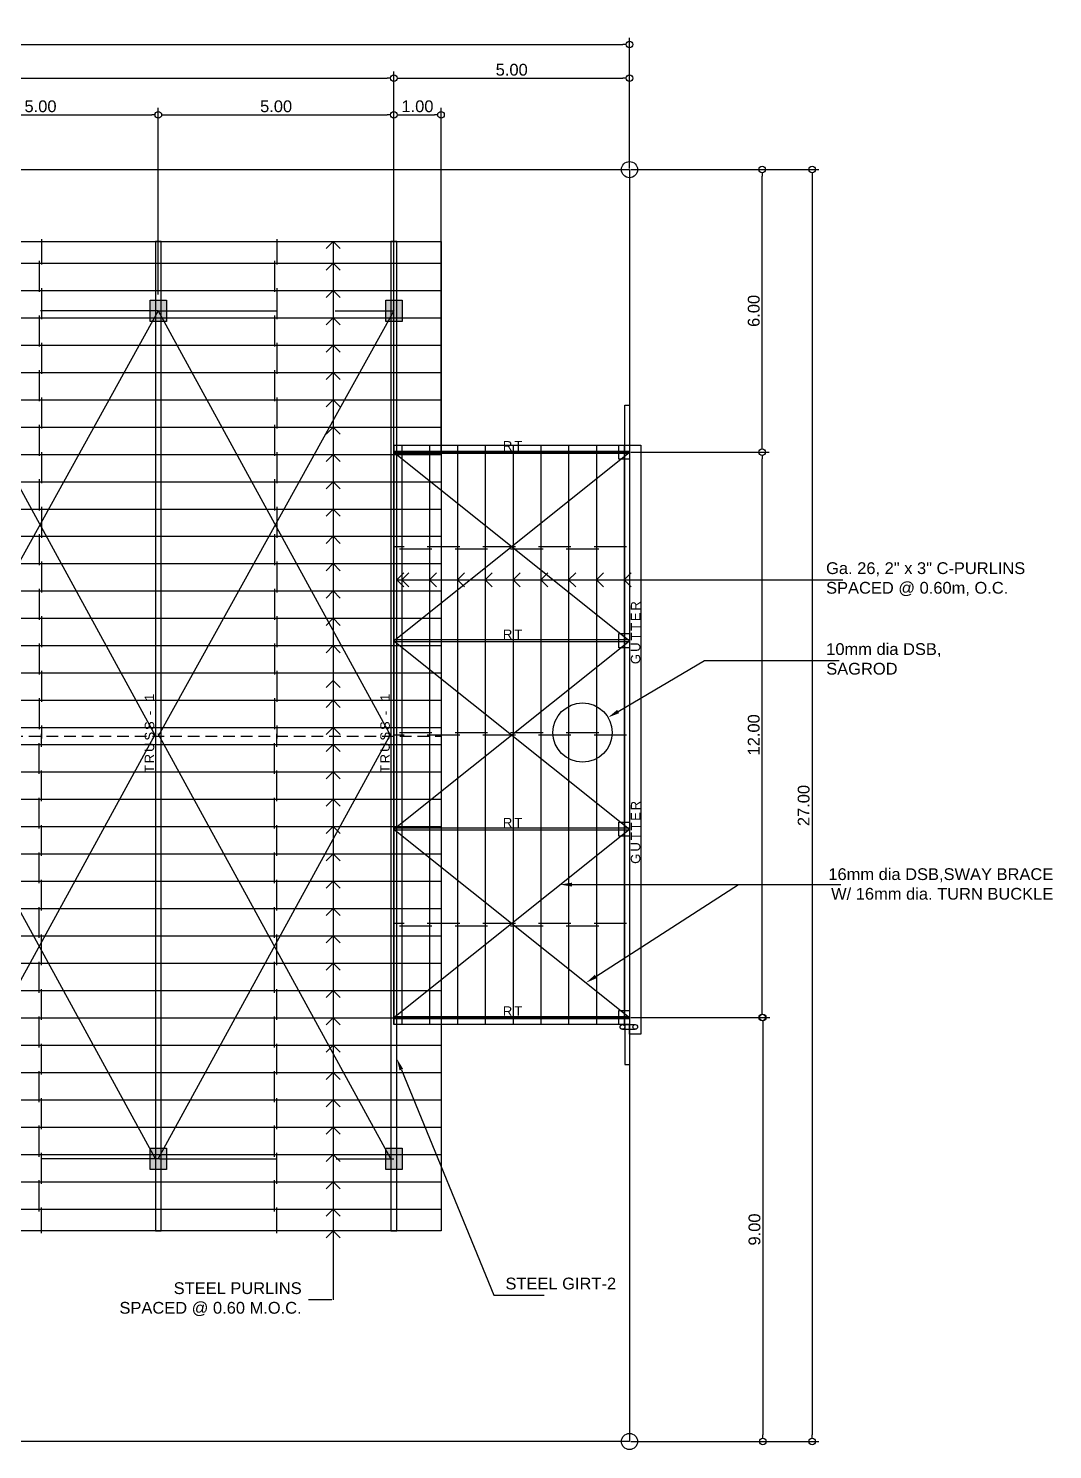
# Model space of a CAD drawing. Header units: inches. Extents: x -1369 to 1198, y -366 to 1398.
# Drawn here: x -7.91 to 13.83, y 135.4 to 165.57 of the extents above; entities that cross this region are included whole.
import ezdxf
from ezdxf import colors
from ezdxf.entities.mleader import LeaderData, LeaderLine
from ezdxf.math import Vec2, Vec3

# ---------------------------------------------------------------- set-up
doc = ezdxf.new("R2010")
doc.units = ezdxf.units.IN
doc.header["$MEASUREMENT"] = 0
doc.linetypes.add('HIDDEN', pattern=[0.375, 0.25, -0.125])
for name, color, linetype in [('cent', 3, 'Continuous'), ('COLM2', 7, 'Continuous'), ('dim', 8, 'Continuous'), ('LABEL 2', 251, 'Continuous'), ('rf', 1, 'HIDDEN')]:
    doc.layers.add(name, color=color, linetype=linetype)
doc.styles.get("Standard").update_dxf_attribs({"font": 'arial.ttf'})
doc.dimstyles.get("Standard").update_dxf_attribs({"dimtxt": 0.25, "dimasz": 0.14, "dimexe": 0.145, "dimexo": 0.025, "dimgap": 0.05, "dimtad": 1, "dimzin": 0, "dimdsep": 46, "dimtxsty": 'Standard', "dimblk": 'DOTBLANK', "dimcen": 0.09, "dimclrd": 256, "dimclre": 256, "dimaunit": 1, "dimadec": 5, "dimazin": 0, "dimtfac": 1, "dimtix": 1, "dimtofl": 0, "dimtmove": 0, "dimatfit": 3, "dimfxl": 0, "dimtolj": 1, "dimtzin": 0, "dimlwd": -1, "dimlwe": -1, "dimarcsym": 0})

# ---------------------------------------------------------------- blocks, each defined once
blk = doc.blocks.new('_DotBlank')
at = {"color": 0, "linetype": 'ByBlock', "lineweight": -2}
blk.add_line((-0.5, 0), (-1, 0), dxfattribs=at)
blk.add_circle((0, 0), 0.5, dxfattribs=at)
blk = doc.blocks.new('*D317')
at = {"layer": 'Defpoints', "color": 0, "transparency": 16777216}
for p in [(4.847, 165.228), (-31.153, 162.573), (4.847, 162.573)]:
    blk.add_point(p, dxfattribs=at)
at = {"layer": 'dim', "transparency": 16777216}
for p, q in [((-31.153, 162.598), (-31.153, 165.373)), ((4.847, 162.598), (4.847, 165.373)), ((-31.013, 165.228), (4.707, 165.228))]:
    blk.add_line(p, q, dxfattribs=at)
at = {"layer": 'dim', "transparency": 16777216, "xscale": 0.14, "yscale": 0.14, "zscale": 0.14, "rotation": 180}
blk.add_blockref('_DotBlank', (-31.153, 165.228), dxfattribs=at)
at = {"layer": 'dim', "transparency": 16777216, "xscale": 0.14, "yscale": 0.14, "zscale": 0.14}
blk.add_blockref('_DotBlank', (4.847, 165.228), dxfattribs=at)
at = {"layer": 'dim', "color": 0, "transparency": 16777216, "insert": (-13.153, 165.405), "char_height": 0.25, "attachment_point": 5}
blk.add_mtext('\\A1;36.00', dxfattribs=at)
blk = doc.blocks.new('*D304')
at = {"layer": 'Defpoints', "color": 0, "transparency": 16777216}
for p in [(4.847, 162.573), (4.847, 135.573), (8.722, 135.573)]:
    blk.add_point(p, dxfattribs=at)
at = {"layer": 'dim', "transparency": 16777216}
for p, q in [((4.872, 162.573), (8.867, 162.573)), ((8.722, 162.433), (8.722, 135.713)), ((4.872, 135.573), (8.867, 135.573))]:
    blk.add_line(p, q, dxfattribs=at)
at = {"layer": 'dim', "transparency": 16777216, "xscale": 0.14, "yscale": 0.14, "zscale": 0.14}
for p, rotation in [((8.722, 162.573), 90), ((8.722, 135.573), 270)]:
    blk.add_blockref('_DotBlank', p, dxfattribs=dict(at, rotation=rotation))
at = {"layer": 'dim', "color": 0, "transparency": 16777216, "insert": (8.544, 149.073), "char_height": 0.25, "attachment_point": 5, "rotation": 90}
blk.add_mtext('\\A1;27.00', dxfattribs=at)
blk = doc.blocks.new('*D305')
at = {"layer": 'Defpoints', "color": 0, "transparency": 16777216}
for p in [(-0.153, 164.513), (-30.153, 162.573), (-0.153, 162.573)]:
    blk.add_point(p, dxfattribs=at)
at = {"layer": 'dim', "transparency": 16777216}
for p, q in [((-30.153, 162.598), (-30.153, 164.658)), ((-30.013, 164.513), (-0.293, 164.513)), ((-0.153, 162.598), (-0.153, 164.658))]:
    blk.add_line(p, q, dxfattribs=at)
at = {"layer": 'dim', "transparency": 16777216, "xscale": 0.14, "yscale": 0.14, "zscale": 0.14, "rotation": 180}
blk.add_blockref('_DotBlank', (-30.153, 164.513), dxfattribs=at)
at = {"layer": 'dim', "transparency": 16777216, "xscale": 0.14, "yscale": 0.14, "zscale": 0.14}
blk.add_blockref('_DotBlank', (-0.153, 164.513), dxfattribs=at)
at = {"layer": 'dim', "color": 0, "transparency": 16777216, "insert": (-15.153, 164.691), "char_height": 0.25, "attachment_point": 5}
blk.add_mtext('\\A1;30.00', dxfattribs=at)
blk = doc.blocks.new('*D306')
at = {"layer": 'Defpoints', "color": 0, "transparency": 16777216}
for p in [(4.847, 164.513), (4.847, 162.573), (-0.153, 156.573)]:
    blk.add_point(p, dxfattribs=at)
at = {"layer": 'dim', "transparency": 16777216}
for p, q in [((-0.153, 156.598), (-0.153, 164.658)), ((-0.013, 164.513), (4.707, 164.513)), ((4.847, 162.598), (4.847, 164.658))]:
    blk.add_line(p, q, dxfattribs=at)
at = {"layer": 'dim', "transparency": 16777216, "xscale": 0.14, "yscale": 0.14, "zscale": 0.14, "rotation": 180}
blk.add_blockref('_DotBlank', (-0.153, 164.513), dxfattribs=at)
at = {"layer": 'dim', "transparency": 16777216, "xscale": 0.14, "yscale": 0.14, "zscale": 0.14}
blk.add_blockref('_DotBlank', (4.847, 164.513), dxfattribs=at)
at = {"layer": 'dim', "color": 0, "transparency": 16777216, "insert": (2.347, 164.691), "char_height": 0.25, "attachment_point": 5}
blk.add_mtext('\\A1;5.00', dxfattribs=at)
blk = doc.blocks.new('*D310')
at = {"layer": 'Defpoints', "color": 0, "transparency": 16777216}
for p in [(-5.153, 163.737), (-10.153, 159.898), (-5.153, 159.898)]:
    blk.add_point(p, dxfattribs=at)
at = {"layer": 'dim', "transparency": 16777216}
for p, q in [((-10.153, 159.923), (-10.153, 163.882)), ((-5.153, 159.923), (-5.153, 163.882)), ((-10.013, 163.737), (-5.293, 163.737))]:
    blk.add_line(p, q, dxfattribs=at)
at = {"layer": 'dim', "transparency": 16777216, "xscale": 0.14, "yscale": 0.14, "zscale": 0.14, "rotation": 180}
blk.add_blockref('_DotBlank', (-10.153, 163.737), dxfattribs=at)
at = {"layer": 'dim', "transparency": 16777216, "xscale": 0.14, "yscale": 0.14, "zscale": 0.14}
blk.add_blockref('_DotBlank', (-5.153, 163.737), dxfattribs=at)
at = {"layer": 'dim', "color": 0, "transparency": 16777216, "insert": (-7.653, 163.915), "char_height": 0.25, "attachment_point": 5}
blk.add_mtext('\\A1;5.00', dxfattribs=at)
blk = doc.blocks.new('*D311')
at = {"layer": 'Defpoints', "color": 0, "transparency": 16777216}
for p in [(-0.153, 163.737), (-5.153, 159.898), (-0.153, 159.898)]:
    blk.add_point(p, dxfattribs=at)
at = {"layer": 'dim', "transparency": 16777216}
for p, q in [((-5.153, 159.923), (-5.153, 163.882)), ((-0.153, 159.923), (-0.153, 163.882)), ((-5.013, 163.737), (-0.293, 163.737))]:
    blk.add_line(p, q, dxfattribs=at)
at = {"layer": 'dim', "transparency": 16777216, "xscale": 0.14, "yscale": 0.14, "zscale": 0.14, "rotation": 180}
blk.add_blockref('_DotBlank', (-5.153, 163.737), dxfattribs=at)
at = {"layer": 'dim', "transparency": 16777216, "xscale": 0.14, "yscale": 0.14, "zscale": 0.14}
blk.add_blockref('_DotBlank', (-0.153, 163.737), dxfattribs=at)
at = {"layer": 'dim', "color": 0, "transparency": 16777216, "insert": (-2.653, 163.915), "char_height": 0.25, "attachment_point": 5}
blk.add_mtext('\\A1;5.00', dxfattribs=at)
blk = doc.blocks.new('*D312')
at = {"layer": 'Defpoints', "color": 0, "transparency": 16777216}
for p in [(4.847, 144.573), (4.847, 135.573), (7.679, 135.573)]:
    blk.add_point(p, dxfattribs=at)
at = {"layer": 'dim', "transparency": 16777216}
for p, q in [((4.872, 144.573), (7.824, 144.573)), ((7.679, 144.433), (7.679, 135.713)), ((4.872, 135.573), (7.824, 135.573))]:
    blk.add_line(p, q, dxfattribs=at)
at = {"layer": 'dim', "transparency": 16777216, "xscale": 0.14, "yscale": 0.14, "zscale": 0.14}
for p, rotation in [((7.679, 144.573), 90), ((7.679, 135.573), 270)]:
    blk.add_blockref('_DotBlank', p, dxfattribs=dict(at, rotation=rotation))
at = {"layer": 'dim', "color": 0, "transparency": 16777216, "insert": (7.501, 140.073), "char_height": 0.25, "attachment_point": 5, "rotation": 90}
blk.add_mtext('\\A1;9.00', dxfattribs=at)
blk = doc.blocks.new('*D319')
at = {"layer": 'Defpoints', "color": 0, "transparency": 16777216}
for p in [(4.847, 156.573), (7.663, 156.573), (4.847, 144.573)]:
    blk.add_point(p, dxfattribs=at)
at = {"layer": 'dim', "transparency": 16777216}
for p, q in [((4.872, 156.573), (7.808, 156.573)), ((7.663, 144.713), (7.663, 156.433)), ((4.872, 144.573), (7.808, 144.573))]:
    blk.add_line(p, q, dxfattribs=at)
at = {"layer": 'dim', "transparency": 16777216, "xscale": 0.14, "yscale": 0.14, "zscale": 0.14}
for p, rotation in [((7.663, 156.573), 90), ((7.663, 144.573), 270)]:
    blk.add_blockref('_DotBlank', p, dxfattribs=dict(at, rotation=rotation))
at = {"layer": 'dim', "color": 0, "transparency": 16777216, "insert": (7.485, 150.573), "char_height": 0.25, "attachment_point": 5, "rotation": 90}
blk.add_mtext('\\A1;12.00', dxfattribs=at)
blk = doc.blocks.new('*D313')
at = {"layer": 'Defpoints', "color": 0, "transparency": 16777216}
for p in [(4.847, 162.573), (7.663, 162.573), (4.847, 156.573)]:
    blk.add_point(p, dxfattribs=at)
at = {"layer": 'dim', "transparency": 16777216}
for p, q in [((4.872, 162.573), (7.808, 162.573)), ((7.663, 156.713), (7.663, 162.433)), ((4.872, 156.573), (7.808, 156.573))]:
    blk.add_line(p, q, dxfattribs=at)
at = {"layer": 'dim', "transparency": 16777216, "xscale": 0.14, "yscale": 0.14, "zscale": 0.14}
for p, rotation in [((7.663, 162.573), 90), ((7.663, 156.573), 270)]:
    blk.add_blockref('_DotBlank', p, dxfattribs=dict(at, rotation=rotation))
at = {"layer": 'dim', "color": 0, "transparency": 16777216, "insert": (7.485, 159.573), "char_height": 0.25, "attachment_point": 5, "rotation": 90}
blk.add_mtext('\\A1;6.00', dxfattribs=at)
blk = doc.blocks.new('*D314')
at = {"layer": 'Defpoints', "color": 0, "transparency": 16777216}
for p in [(0.847, 163.737), (-0.153, 162.598), (0.847, 156.573)]:
    blk.add_point(p, dxfattribs=at)
at = {"layer": 'dim', "transparency": 16777216}
for p, q in [((-0.153, 162.623), (-0.153, 163.882)), ((0.847, 156.598), (0.847, 163.882)), ((-0.013, 163.737), (0.707, 163.737))]:
    blk.add_line(p, q, dxfattribs=at)
at = {"layer": 'dim', "transparency": 16777216, "xscale": 0.14, "yscale": 0.14, "zscale": 0.14, "rotation": 180}
blk.add_blockref('_DotBlank', (-0.153, 163.737), dxfattribs=at)
at = {"layer": 'dim', "transparency": 16777216, "xscale": 0.14, "yscale": 0.14, "zscale": 0.14}
blk.add_blockref('_DotBlank', (0.847, 163.737), dxfattribs=at)
at = {"layer": 'dim', "color": 0, "transparency": 16777216, "insert": (0.347, 163.915), "char_height": 0.25, "attachment_point": 5}
blk.add_mtext('\\A1;1.00', dxfattribs=at)
blk = doc.blocks.new('_Open90')
at = {"color": 0, "linetype": 'ByBlock', "lineweight": -2}
for p, q in [((0, 0), (-1, 0)), ((-0.5, 0.5), (0, 0)), ((0, 0), (-0.5, -0.5))]:
    blk.add_line(p, q, dxfattribs=at)

msp = doc.modelspace()

# ---------------------------------------------------------------- hatches: boundary and pattern name
h = msp.add_hatch(color=3)
h.dxf.hatch_style = 1
h.paths.add_polyline_path([(-5.3275, 159.7974), (-4.9775, 159.7974), (-4.9775, 159.3474), (-5.3275, 159.3474)])
h = msp.add_hatch(color=3)
h.dxf.hatch_style = 1
h.paths.add_polyline_path([(-0.3275, 159.7974), (0.0225, 159.7974), (0.0225, 159.3474), (-0.3275, 159.3474)])
h = msp.add_hatch(color=3)
h.dxf.hatch_style = 1
h.paths.add_polyline_path([(-5.3275, 141.7975), (-4.9775, 141.7975), (-4.9775, 141.3475), (-5.3275, 141.3475)])
h = msp.add_hatch(color=3)
h.dxf.hatch_style = 1
h.paths.add_polyline_path([(-0.3275, 141.7975), (0.0225, 141.7975), (0.0225, 141.3475), (-0.3275, 141.3475)])

# ---------------------------------------------------------------- linework, layer by layer
at = {"color": 8, "linetype": 'ByBlock', "lineweight": -2}
msp.add_line((-1.4683, 138.5794), (-1.9683, 138.5794), dxfattribs=at)
msp.add_line((-1.4683, 138.5794), (-1.9683, 138.5794), dxfattribs=at)
at = {"color": 7}
msp.add_lwpolyline([(-31.1526, 162.5725), (4.8474, 162.5725), (4.8474, 135.5725), (-31.1526, 135.5725)], close=True, dxfattribs=at)
for points in [[(-7.6343, 161.0975), (-7.6343, 160.5575)], [(-2.6343, 161.0975), (-2.6343, 160.5575)], [(-7.6843, 160.6375), (-7.6843, 159.9775)], [(-2.6843, 160.6375), (-2.6843, 159.9775)], [(-7.6343, 160.0525), (-7.6343, 159.3975)], [(-2.6343, 160.0525), (-2.6343, 159.3975)], [(-7.6843, 159.4775), (-7.6843, 158.8175)], [(-2.6843, 159.4775), (-2.6843, 158.8175)], [(-7.6343, 158.8925), (-7.6343, 158.2375)], [(-2.6343, 158.8925), (-2.6343, 158.2375)], [(-7.6843, 158.3175), (-7.6843, 157.6575)], [(-2.6843, 158.3175), (-2.6843, 157.6575)], [(-7.6343, 157.7325), (-7.6343, 157.0775)], [(-2.6343, 157.7325), (-2.6343, 157.0775)], [(4.7474, 144.4225), (4.7474, 157.5725), (4.8474, 157.5725)], [(-7.6843, 157.1575), (-7.6843, 156.4975)], [(-2.6843, 157.1575), (-2.6843, 156.4975)], [(-7.6343, 156.5725), (-7.6343, 155.9175)], [(-2.6343, 156.5725), (-2.6343, 155.9175)], [(-7.6843, 155.9975), (-7.6843, 155.3375)], [(-2.6843, 155.9975), (-2.6843, 155.3375)], [(-7.6343, 155.4125), (-7.6343, 154.7575)], [(-2.6343, 155.4125), (-2.6343, 154.7575)], [(-7.6843, 154.8325), (-7.6843, 154.1775)], [(-2.6843, 154.8325), (-2.6843, 154.1775)], [(-0.139, 154.5725), (0.0642, 154.5725)], [(-0.0358, 154.5225), (0.6544, 154.5225)], [(0.5544, 154.5725), (1.2446, 154.5725)], [(1.1446, 154.5225), (1.8349, 154.5225)], [(1.7349, 154.5725), (2.4251, 154.5725)], [(2.3251, 154.5225), (3.0153, 154.5225)], [(2.9153, 154.5725), (3.6056, 154.5725)], [(3.5056, 154.5225), (4.1958, 154.5225)], [(4.0958, 154.5725), (4.7861, 154.5725)], [(-7.6343, 154.2525), (-7.6343, 153.5975)], [(-2.6343, 154.2525), (-2.6343, 153.5975)], [(-7.6843, 153.6725), (-7.6843, 153.0175)], [(-2.6843, 153.6725), (-2.6843, 153.0175)], [(-7.6343, 153.0925), (-7.6343, 152.4375)], [(-2.6343, 153.0925), (-2.6343, 152.4375)], [(-7.6843, 152.5125), (-7.6843, 151.8575)], [(-2.6843, 152.5125), (-2.6843, 151.8575)], [(-7.6343, 151.9325), (-7.6343, 151.2775)], [(-2.6343, 151.9325), (-2.6343, 151.2775)], [(-7.6843, 151.3525), (-7.6843, 150.6975)], [(-2.6843, 151.3525), (-2.6843, 150.6975)], [(-7.6343, 150.7725), (-7.6343, 150.4975)], [(-7.6343, 150.3225), (-7.6343, 150.5975)], [(-2.6343, 150.7725), (-2.6343, 150.4975)], [(-2.6343, 150.3225), (-2.6343, 150.5975)], [(-0.139, 150.5725), (0.0642, 150.5725)], [(-0.0358, 150.6225), (0.6544, 150.6225)], [(0.5544, 150.5725), (1.2446, 150.5725)], [(1.1446, 150.6225), (1.8349, 150.6225)], [(1.7349, 150.5725), (2.4251, 150.5725)], [(2.3251, 150.6225), (3.0153, 150.6225)], [(2.9153, 150.5725), (3.6056, 150.5725)], [(3.5056, 150.6225), (4.1958, 150.6225)], [(4.0958, 150.5725), (4.7861, 150.5725)], [(-7.6843, 149.7425), (-7.6843, 150.3975)], [(-2.6843, 149.7425), (-2.6843, 150.3975)], [(-7.6343, 149.1625), (-7.6343, 149.8175)], [(-2.6343, 149.1625), (-2.6343, 149.8175)], [(-7.6843, 148.5825), (-7.6843, 149.2375)], [(-2.6843, 148.5825), (-2.6843, 149.2375)], [(-7.6343, 148.0025), (-7.6343, 148.6575)], [(-2.6343, 148.0025), (-2.6343, 148.6575)], [(-7.6843, 147.4225), (-7.6843, 148.0775)], [(-2.6843, 147.4225), (-2.6843, 148.0775)], [(-7.6343, 146.8425), (-7.6343, 147.4975)], [(-2.6343, 146.8425), (-2.6343, 147.4975)], [(-7.6843, 146.2625), (-7.6843, 146.9175)], [(-2.6843, 146.2625), (-2.6843, 146.9175)], [(-7.6343, 145.6825), (-7.6343, 146.3375)], [(-2.6343, 145.6825), (-2.6343, 146.3375)], [(-0.139, 146.5725), (0.0642, 146.5725)], [(-0.0358, 146.5225), (0.6544, 146.5225)], [(0.5544, 146.5725), (1.2446, 146.5725)], [(1.1446, 146.5225), (1.8349, 146.5225)], [(1.7349, 146.5725), (2.4251, 146.5725)], [(2.3251, 146.5225), (3.0153, 146.5225)], [(2.9153, 146.5725), (3.6056, 146.5725)], [(3.5056, 146.5225), (4.1958, 146.5225)], [(4.0958, 146.5725), (4.7861, 146.5725)], [(-7.6843, 145.0975), (-7.6843, 145.7575)], [(-2.6843, 145.0975), (-2.6843, 145.7575)], [(-7.6343, 144.5225), (-7.6343, 145.1775)], [(-2.6343, 144.5225), (-2.6343, 145.1775)], [(-7.6843, 143.9375), (-7.6843, 144.5975)], [(-2.6843, 143.9375), (-2.6843, 144.5975)], [(4.7474, 144.4225), (4.7474, 143.5725), (4.8474, 143.5725)], [(-7.6343, 143.3625), (-7.6343, 144.0175)], [(-2.6343, 143.3625), (-2.6343, 144.0175)], [(-7.6843, 142.7775), (-7.6843, 143.4375)], [(-2.6843, 142.7775), (-2.6843, 143.4375)], [(-7.6343, 142.2025), (-7.6343, 142.8575)], [(-2.6343, 142.2025), (-2.6343, 142.8575)], [(-7.6843, 141.6175), (-7.6843, 142.2775)], [(-2.6843, 141.6175), (-2.6843, 142.2775)], [(-7.6343, 141.0425), (-7.6343, 141.6975)], [(-2.6343, 141.0425), (-2.6343, 141.6975)], [(-7.6843, 140.4575), (-7.6843, 141.1175)], [(-2.6843, 140.4575), (-2.6843, 141.1175)], [(-7.6343, 139.9975), (-7.6343, 140.5375)], [(-2.6343, 139.9975), (-2.6343, 140.5375)]]:
    msp.add_lwpolyline(points)
at = {"color": 1}
for points in [[(-5.216, 140.0475), (-5.089, 140.0475), (-5.089, 161.0475), (-5.216, 161.0475)], [(-0.216, 140.0475), (-0.089, 140.0475), (-0.089, 161.0475), (-0.216, 161.0475)]]:
    msp.add_lwpolyline(points, close=True, dxfattribs=at)
at = {"color": 8, "linetype": 'ByBlock', "lineweight": -2}
msp.add_lwpolyline([(-1.442, 161.0475), (-1.442, 138.5794)], dxfattribs=at)
at = {"color": 1}
for points in [[(-31.1526, 160.5875), (0.8474, 160.5875)], [(-31.1526, 160.0075), (0.8474, 160.0075)], [(-31.1526, 159.4275), (0.8474, 159.4275)], [(-31.1526, 158.8475), (0.8474, 158.8475)], [(-31.1526, 158.2675), (0.8474, 158.2675)], [(-31.1526, 157.6875), (0.8474, 157.6875)], [(-31.1526, 157.1075), (0.8474, 157.1075)], [(-0.1526, 156.7225), (-0.1526, 144.4225)], [(-0.1526, 156.5475), (-0.1526, 156.5975), (4.8474, 156.5975), (4.8474, 156.5475), (-0.1526, 156.5475)], [(0.0142, 156.7225), (0.0142, 144.4225)], [(0.6044, 156.7225), (0.6044, 144.4225)], [(1.1946, 156.7225), (1.1946, 144.4225)], [(1.7849, 156.7225), (1.7849, 144.4225)], [(2.3751, 156.7225), (2.3751, 144.4225)], [(2.9653, 156.7225), (2.9653, 144.4225)], [(3.5556, 156.7225), (3.5556, 144.4225)], [(4.1458, 156.7225), (4.1458, 144.4225)], [(4.7352, 156.7225), (4.7352, 144.4225)], [(4.8474, 156.7225), (4.8474, 144.4225)], [(5.0881, 156.7225), (5.0881, 144.2225), (4.8474, 144.2225), (4.8474, 144.4225)], [(-31.1526, 156.5275), (0.8474, 156.5275)], [(-31.1526, 155.9475), (0.8474, 155.9475)], [(-31.1526, 155.3675), (0.8474, 155.3675)], [(-31.1526, 154.7875), (0.8474, 154.7875)], [(-31.1526, 154.2075), (0.8474, 154.2075)], [(-31.1526, 153.6275), (0.8474, 153.6275)], [(-31.1526, 153.0475), (0.8474, 153.0475)], [(-31.1526, 152.4675), (0.8474, 152.4675)], [(-0.1526, 152.5475), (-0.1526, 152.5975), (4.8474, 152.5975), (4.8474, 152.5475), (-0.1526, 152.5475)], [(-31.1526, 151.8875), (0.8474, 151.8875)], [(-31.1526, 151.3075), (0.8474, 151.3075)], [(-31.1526, 150.7275), (0.8474, 150.7275)], [(-31.1526, 150.3675), (0.8474, 150.3675)], [(-31.1526, 149.7875), (0.8474, 149.7875)], [(-31.1526, 149.2075), (0.8474, 149.2075)], [(-31.1526, 148.6275), (0.8474, 148.6275)], [(-0.1526, 148.5475), (-0.1526, 148.5975), (4.8474, 148.5975), (4.8474, 148.5475), (-0.1526, 148.5475)], [(-31.1526, 148.0475), (0.8474, 148.0475)], [(-31.1526, 147.4675), (0.8474, 147.4675)], [(-31.1526, 146.8875), (0.8474, 146.8875)], [(-31.1526, 146.3075), (0.8474, 146.3075)], [(-31.1526, 145.7275), (0.8474, 145.7275)], [(-31.1526, 145.1475), (0.8474, 145.1475)], [(-31.1526, 144.5675), (0.8474, 144.5675)], [(-0.1526, 144.5475), (-0.1526, 144.5975), (4.8474, 144.5975), (4.8474, 144.5475), (-0.1526, 144.5475)], [(-31.1526, 143.9875), (0.8474, 143.9875)], [(-31.1526, 143.4075), (0.8474, 143.4075)], [(-31.1526, 142.8275), (0.8474, 142.8275)], [(-31.1526, 142.2475), (0.8474, 142.2475)], [(-31.1526, 141.6675), (0.8474, 141.6675)], [(-31.1526, 141.0875), (0.8474, 141.0875)], [(-31.1526, 140.5075), (0.8474, 140.5075)]]:
    msp.add_lwpolyline(points, dxfattribs=at)
for points in [[(-5.3275, 159.7974), (-4.9775, 159.7974), (-4.9775, 159.3474), (-5.3275, 159.3474)], [(-0.3275, 159.7974), (0.0225, 159.7974), (0.0225, 159.3474), (-0.3275, 159.3474)], [(-5.3275, 141.7975), (-4.9775, 141.7975), (-4.9775, 141.3475), (-5.3275, 141.3475)], [(-0.3275, 141.7975), (0.0225, 141.7975), (0.0225, 141.3475), (-0.3275, 141.3475)]]:
    msp.add_lwpolyline(points, close=True)
at = {"linetype": 'HIDDEN', "ltscale": 10}
for points in [[(-5.1526, 159.5725), (-10.1526, 159.5725)], [(-5.1526, 159.5725), (-0.1526, 159.5725)], [(-5.1276, 141.5725), (-10.1276, 141.5725)], [(-5.1276, 141.5725), (-0.1526, 141.5725)]]:
    msp.add_lwpolyline(points, dxfattribs=at)
at = {"color": 5}
for points in [[(-10.1526, 159.5725), (-5.216, 150.5475)], [(-5.1526, 159.5725), (-10.1526, 150.5475)], [(-5.1526, 159.5725), (-0.216, 150.5475)], [(-0.1526, 159.5725), (-5.1526, 150.5475)], [(-0.1526, 152.5725), (4.8474, 156.5725)], [(-0.1526, 156.5725), (4.8474, 152.5725)], [(-0.1526, 148.5725), (4.8474, 152.5725)], [(-0.1526, 152.5725), (4.8474, 148.5725)], [(-10.1526, 141.5725), (-5.216, 150.5975)], [(-5.216, 141.5725), (-10.1526, 150.5975)], [(-5.1526, 141.5725), (-0.216, 150.5975)], [(-0.216, 141.5725), (-5.1526, 150.5975)], [(-0.1526, 144.5725), (4.8474, 148.5725)], [(-0.1526, 148.5725), (4.8474, 144.5725)]]:
    msp.add_lwpolyline(points, dxfattribs=at)
at = {"color": 8, "lineweight": -2}
msp.add_lwpolyline([(0.3142, 153.8625), (9.3758, 153.8625)], dxfattribs=at)
at = {"linetype": 'HIDDEN'}
msp.add_lwpolyline([(-31.1526, 150.5475), (0.8474, 150.5475)], dxfattribs=at)
at = {"color": 8, "linetype": 'HIDDEN', "ltscale": 8}
for points in [[(4.6974, 144.4225), (4.9678, 144.4225)], [(4.6974, 144.3225), (4.9678, 144.3225)]]:
    msp.add_lwpolyline(points, dxfattribs=at)
at = {"color": 1}
for centre in [(4.8474, 162.5725), (4.8474, 135.5725)]:
    msp.add_circle(centre, 0.1713, dxfattribs=at)
at = {"color": 8}
msp.add_circle((3.8507, 150.6225), 0.628, dxfattribs=at)
at = {"color": 8, "linetype": 'HIDDEN', "ltscale": 8}
msp.add_circle((4.6974, 144.3725), 0.05, dxfattribs=at)
msp.add_circle((4.9678, 144.3725), 0.05)
at = {"layer": 'cent', "color": 1}
msp.add_lwpolyline([(4.8474, 144.4225), (-0.1526, 144.4225), (-0.1526, 156.7225), (5.0881, 156.7225)], dxfattribs=at)
at = {"layer": 'cent'}
msp.add_lwpolyline([(4.8474, 144.5725), (-0.1526, 144.5725), (-0.1526, 156.5725), (4.8474, 156.5725)], dxfattribs=at)
at = {"layer": 'COLM2'}
for points in [[(4.6229, 156.7225), (4.8474, 156.7225), (4.8474, 156.4225), (4.6229, 156.4225)], [(4.6229, 152.7225), (4.8474, 152.7225), (4.8474, 152.4225), (4.6229, 152.4225)], [(4.6229, 148.7225), (4.8474, 148.7225), (4.8474, 148.4225), (4.6229, 148.4225)], [(4.6229, 144.7225), (4.8474, 144.7225), (4.8474, 144.4225), (4.6229, 144.4225)]]:
    msp.add_lwpolyline(points, close=True, dxfattribs=at)
at = {"layer": 'rf', "color": 1, "linetype": 'Continuous', "ltscale": 10}
msp.add_lwpolyline([(0.8474, 161.0475), (0.8474, 140.0475), (-31.1526, 140.0475), (-31.1526, 161.0475)], close=True, dxfattribs=at)

# ---------------------------------------------------------------- block references
at = {"color": 8, "lineweight": -2, "xscale": 0.3, "yscale": 0.3, "zscale": 0.3}
for p, rotation in [((-1.442, 161.0475), 89.99999999999739), ((-1.442, 160.5875), 89.99999999999739), ((-1.442, 160.0075), 89.99999999999739), ((-1.442, 159.4275), 89.99999999999739), ((-1.442, 158.8475), 89.99999999999739), ((-1.442, 158.2675), 89.99999999999739), ((-1.442, 157.6875), 89.99999999999739), ((-1.442, 157.1075), 89.99999999999739), ((-1.442, 156.5275), 89.99999999999739), ((-1.442, 155.9475), 89.99999999999739), ((-1.442, 155.3675), 89.99999999999739), ((-1.442, 154.7875), 89.99999999999739), ((-1.442, 154.2075), 89.99999999999739), ((-0.089, 153.8625), 179.9999999999971), ((0.0142, 153.8625), 179.9999999999971), ((0.6044, 153.8625), 179.9999999999971), ((1.1946, 153.8625), 179.9999999999971), ((1.7849, 153.8625), 179.9999999999971), ((2.3751, 153.8625), 179.9999999999971), ((2.9653, 153.8625), 179.9999999999971), ((3.5556, 153.8625), 179.9999999999971), ((4.1458, 153.8625), 179.9999999999971), ((4.7352, 153.8625), 179.9999999999971), ((-1.442, 153.6275), 89.99999999999739), ((-1.442, 153.0475), 89.99999999999739), ((-1.442, 152.4675), 89.99999999999739), ((-1.442, 151.7275), 89.99999999999739), ((-1.442, 151.3075), 89.99999999999739), ((-1.442, 150.7275), 89.99999999999739), ((-1.442, 150.3675), 89.99999999999739), ((-1.442, 149.7875), 89.99999999999739), ((-1.442, 149.2075), 89.99999999999739), ((-1.442, 148.6275), 89.99999999999739), ((-1.442, 148.0475), 89.99999999999739), ((-1.442, 147.4675), 89.99999999999739), ((-1.442, 146.8875), 89.99999999999739), ((-1.442, 146.3075), 89.99999999999739), ((-1.442, 145.7275), 89.99999999999739), ((-1.442, 145.1475), 89.99999999999729), ((-1.442, 144.5675), 89.99999999999699), ((-1.442, 143.9875), 89.99137605069318), ((-1.442, 143.4075), 89.99999999999633), ((-1.442, 142.8275), 89.99999999999595), ((-1.442, 142.2475), 89.9999999999953), ((-1.442, 141.6675), 89.9926264584394), ((-1.442, 141.0875), 89.99999999999355), ((-1.442, 140.5075), 89.99999999999193), ((-1.442, 140.0475), 89.99999999998947)]:
    msp.add_blockref('_Open90', p, dxfattribs=dict(at, rotation=rotation))

# ---------------------------------------------------------------- texts
at = {"char_height": 0.25, "attachment_point": 3}
for s, insert, width in [('\\pxql;Ga. 26, 2" x 3" C-PURLINS\\PSPACED @ 0.60m, O.C.', (14.0662, 154.2368), 5.046709), ('STEEL PURLINS \\PSPACED @ 0.60 M.O.C.', (-2.1105, 138.9526), 5.046709), ('STEEL GIRT-2', (4.5625, 139.0513), 2.524256)]:
    msp.add_mtext(s, dxfattribs=dict(at, insert=insert, width=width))
for s, insert in [('\\pxql;10mm dia DSB,\\PSAGROD', (14.0693, 152.5191)), ('\\pxqr;16mm dia DSB,SWAY BRACE W/ 16mm dia. TURN BUCKLE', (13.841, 147.7413))]:
    msp.add_mtext_dynamic_manual_height_columns(s, width=5.046709, gutter_width=12.5, heights=[0], dxfattribs=dict(at, insert=insert))
at = {"layer": 'LABEL 2', "color": 7, "char_height": 0.2, "attachment_point": 7}
for insert in [(2.159, 156.6091), (2.159, 152.6091), (2.159, 148.6091), (2.159, 144.6091)]:
    msp.add_mtext_dynamic_manual_height_columns('{\\T1.2;RT}', width=0.2, gutter_width=12.5, heights=[0], dxfattribs=dict(at, insert=insert))
at = {"layer": 'LABEL 2', "color": 7, "char_height": 0.2, "attachment_point": 7, "rotation": 90}
for s, width, insert in [('{\\T1.2;GUTTER}', 0.2, (5.0782, 152.0738)), ('{\\T1.2;TRUSS -  1 }', 1.927816, (-5.2381, 149.7623)), ('{\\T1.2;TRUSS -  1 }', 1.927816, (-0.2381, 149.7623)), ('{\\T1.2;GUTTER}', 0.2, (5.0782, 147.8343))]:
    msp.add_mtext_dynamic_manual_height_columns(s, width=width, gutter_width=12.5, heights=[0], dxfattribs=dict(at, insert=insert))

# ---------------------------------------------------------------- dimensions: what is measured, and where the dimension line sits
at = {"layer": 'dim', "color": 0}
for base, p1, p2, picture, middle in [((4.8474, 165.2276), (-31.1526, 162.5725), (4.8474, 162.5725), '*D317', (-13.1526, 165.4053)), ((-0.1526, 164.513), (-30.1525, 162.5725), (-0.1526, 162.5725), '*D305', (-15.1526, 164.6908)), ((4.8474, 164.513), (-0.1526, 156.5725), (4.8474, 162.5725), '*D306', (2.3474, 164.6907)), ((-5.1526, 163.7374), (-10.1526, 159.8975), (-5.1526, 159.8975), '*D310', (-7.6526, 163.915)), ((-0.1526, 163.7374), (-5.1526, 159.8975), (-0.1526, 159.8975), '*D311', (-2.6526, 163.915)), ((0.8474, 163.7374), (-0.1526, 162.5975), (0.8474, 156.5725), '*D314', (0.3474, 163.915))]:
    dim = msp.add_linear_dim(base=base, p1=p1, p2=p2, dimstyle='Standard', dxfattribs=at)
    dim.commit()
    dim.dimension.update_dxf_attribs({"geometry": picture, "text_midpoint": middle})
for base, p1, p2, picture, middle in [((8.7217, 135.5725), (4.8474, 162.5725), (4.8474, 135.5725), '*D304', (8.5441, 149.0725)), ((7.6629, 162.5725), (4.8474, 156.5725), (4.8474, 162.5725), '*D313', (7.4853, 159.5725)), ((7.6629, 156.5725), (4.8474, 144.5725), (4.8474, 156.5725), '*D319', (7.4853, 150.5725)), ((7.679, 135.5725), (4.8474, 144.5725), (4.8474, 135.5725), '*D312', (7.5014, 140.0725))]:
    dim = msp.add_linear_dim(base=base, p1=p1, p2=p2, angle=90, dimstyle='Standard', dxfattribs=at)
    dim.commit()
    dim.dimension.update_dxf_attribs({"geometry": picture, "text_midpoint": middle})

# ---------------------------------------------------------------- leaders
at = {"color": 8}
ml = msp.add_multileader_mtext('Standard', dxfattribs=at)
ml.set_content('', color=8)
ml.set_leader_properties()
ml.build(insert=Vec2(0, 0))
ml.multileader.update_dxf_attribs({"dogleg_length": 0.36, "arrow_head_size": 0.25})
ctx = ml.context
ctx.base_point, ctx.char_height, ctx.arrow_head_size, ctx.landing_gap_size, ctx.plane_origin = Vec3(9.2978, 152.1505), 0.18, 0.25, 0.09, Vec3(3.8507, 150.6225)
notes = []
notes.append((ctx, [(0, (1, 1, 0), (6.4378, 152.1505), (1, 0), 2.86, [(0, [(4.3914, 150.9419)], 0, [])])]))
ctx.mtext.insert, ctx.mtext.flow_direction = Vec3(9.3878, 152.2405), 5
ml = msp.add_multileader_mtext('Standard', dxfattribs=at)
ml.set_content('', color=8)
ml.set_leader_properties()
ml.build(insert=Vec2(0, 0))
ml.multileader.update_dxf_attribs({"dogleg_length": 0.36, "arrow_head_size": 0.25})
ctx = ml.context
ctx.base_point, ctx.char_height, ctx.arrow_head_size, ctx.landing_gap_size, ctx.plane_origin = Vec3(9.3357, 147.3945), 0.18, 0.25, 0.09, Vec3(3.3749, 147.3945)
notes.append((ctx, [(0, (1, 1, 0), (7.1587, 147.3945), (1, 0), 2.177, [(0, [(3.3749, 147.3945)], 0, [])])]))
ctx.mtext.insert, ctx.mtext.flow_direction = Vec3(9.4257, 147.4845), 5
ml = msp.add_multileader_mtext('Standard', dxfattribs=at)
ml.set_content('', color=8)
ml.set_leader_properties()
ml.build(insert=Vec2(0, 0))
ml.multileader.update_dxf_attribs({"dogleg_length": 0.36, "arrow_head_size": 0.25})
ctx = ml.context
ctx.base_point, ctx.char_height, ctx.arrow_head_size, ctx.landing_gap_size, ctx.plane_origin = Vec3(9.3357, 147.3945), 0.18, 0.25, 0.09, Vec3(3.3749, 147.3945)
notes.append((ctx, [(0, (1, 1, 0), (7.1587, 147.3945), (1, 0), 2.177, [(0, [(3.9246, 145.3108)], 0, [])])]))
ctx.mtext.insert, ctx.mtext.flow_direction = Vec3(9.4257, 147.4845), 5
ml = msp.add_multileader_mtext('Standard', dxfattribs=at)
ml.set_content('', color=8)
ml.set_leader_properties()
ml.build(insert=Vec2(0, 0))
ml.multileader.update_dxf_attribs({"dogleg_length": 0.5, "arrow_head_size": 0.25})
ctx = ml.context
ctx.base_point, ctx.char_height, ctx.arrow_head_size, ctx.landing_gap_size, ctx.plane_origin = Vec3(3.0349, 138.6804), 0.18, 0.25, 0.2, Vec3(-2.6101, 136.2733)
notes.append((ctx, [(0, (1, 1, 0), (1.9686, 138.6804), (1, 0), 1.0663, [(0, [(-0.089, 143.6967)], 0, [])])]))
ctx.mtext.insert, ctx.mtext.flow_direction = Vec3(3.2349, 138.7704), 5
for ctx, leaders in notes:
    for number, flags, end, landing, length, lines in leaders:
        leader = LeaderData()
        leader.index, (leader.has_last_leader_line, leader.has_dogleg_vector, leader.attachment_direction) = number, flags
        leader.last_leader_point, leader.dogleg_vector, leader.dogleg_length = Vec3(end), Vec3(landing), length
        for number, points, colour, breaks in lines:
            line = LeaderLine()
            line.index, line.vertices, line.color, line.breaks = number, Vec3.list(points), colors.encode_raw_color(colour), breaks
            leader.lines.append(line)
        ctx.leaders.append(leader)

doc.saveas('drawing.dxf')
